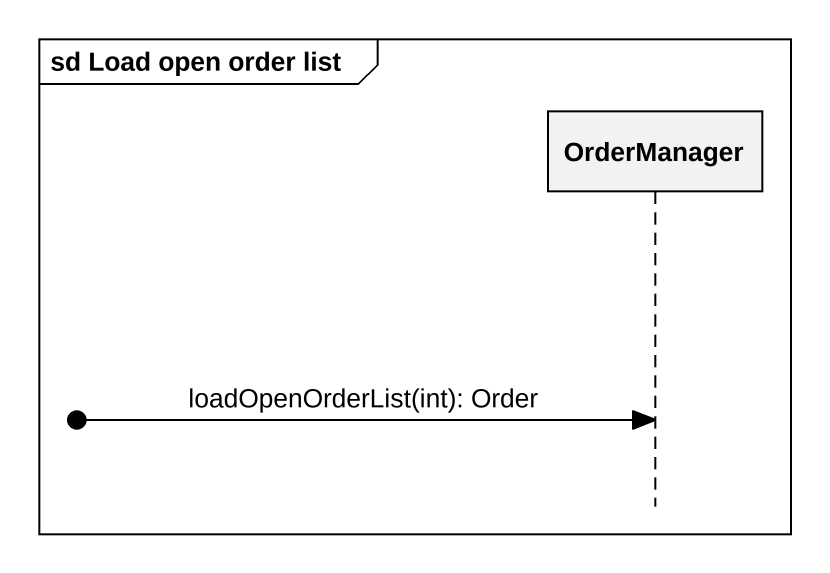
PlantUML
@startuml
mainframe sd Load open order list
hide footbox
participant OrderManager

[o-> OrderManager : loadOpenOrderList(int): Order
@enduml
